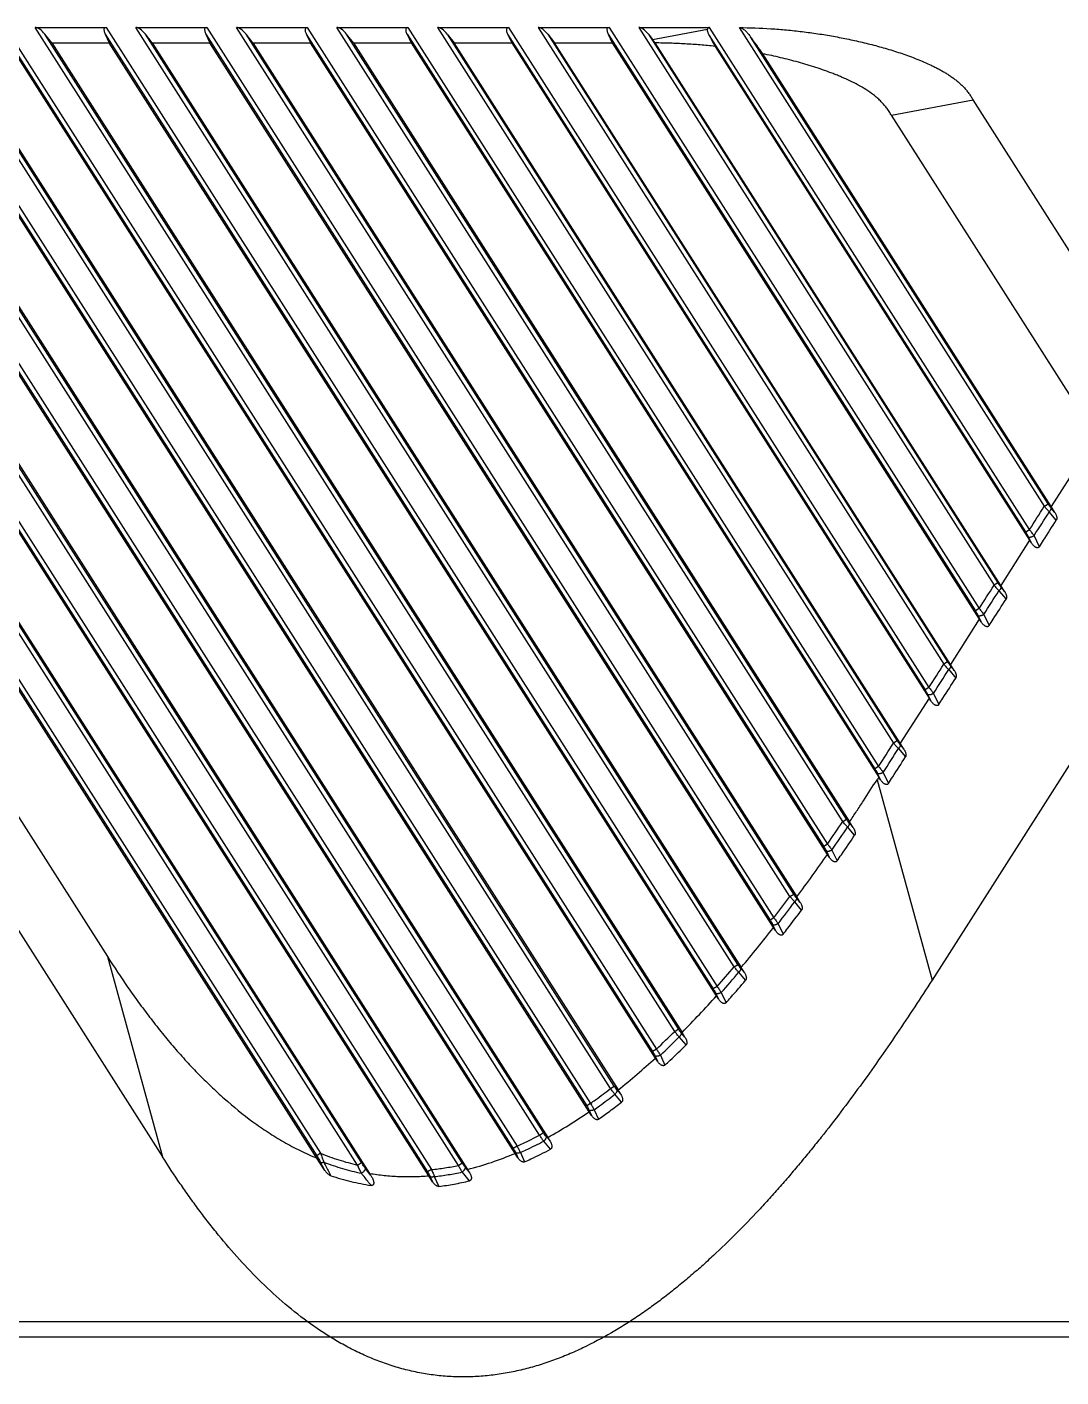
# Model space of a CAD drawing. Header units: millimetres. Extents: x 1409 to 26878, y 589 to 5187.
# Drawn here: x 14962.4 to 15029.5, y 2342.5 to 2430 of the extents above; entities that cross this region are included whole.
import ezdxf

# ---------------------------------------------------------------- set-up
doc = ezdxf.new("R2010")
doc.units = ezdxf.units.MM
doc.layers.add('02___PRT_ALL_AXES', color=7, linetype='Continuous')

# ---------------------------------------------------------------- blocks, each defined once
blk = doc.blocks.new('dfx')
at = {"color": 114, "linetype": 'Continuous', "lineweight": -3, "true_color": 0x139b48}
blk.add_line((13147.482, 8283.727), (13701.482, 8283.727), dxfattribs=at)
at = {"layer": '02___PRT_ALL_AXES', "color": 114, "linetype": 'Continuous', "lineweight": -3, "true_color": 0x139b48}
blk.add_line((13151.451, 8282.727), (13697.512, 8282.727), dxfattribs=at)
blk = doc.blocks.new('*U69')
blk.add_blockref('dfx', (-13416.982, -8530.477))
blk = doc.blocks.new('*U70')
at = {"color": 0, "linetype": 'ByBlock', "lineweight": -2, "transparency": 16777216}
blk.add_blockref('*U69', (0, 0), dxfattribs=at)
blk = doc.blocks.new('1111')
at = {"color": 7, "linetype": 'Continuous'}
for p, q in [((16052.599, 7010.968), (16165.476, 6833.786)), ((16049.789, 7007.993), (16169.045, 6820.799)), ((16132.781, 6894.034), (16179.287, 6821.033)), ((16181.694, 6820.274), (16134.703, 6894.034)), ((16139.302, 6894.034), (16186.48, 6819.978)), ((16188.229, 6820.251), (16141.225, 6894.034)), ((16145.823, 6894.034), (16192.03, 6821.503)), ((16193.498, 6822.217), (16147.746, 6894.034)), ((16152.344, 6894.034), (16196.792, 6824.264)), ((16198.095, 6825.238), (16154.267, 6894.034)), ((16158.866, 6894.034), (16201.067, 6827.79)), ((16202.258, 6828.939), (16160.788, 6894.034)), ((16160.788, 6894.034), (16165.387, 6894.034)), ((16165.387, 6894.034), (16205.002, 6831.851)), ((16206.11, 6833.129), (16167.31, 6894.034)), ((16167.31, 6894.034), (16171.908, 6894.034)), ((16171.908, 6894.034), (16208.681, 6836.311)), ((16209.726, 6837.69), (16173.831, 6894.034)), ((16173.831, 6894.034), (16178.43, 6894.034)), ((16178.43, 6894.034), (16212.16, 6841.087)), ((16213.153, 6842.546), (16180.352, 6894.034)), ((16180.352, 6894.034), (16184.957, 6894.034)), ((16184.957, 6894.034), (16215.481, 6846.12)), ((16186.88, 6894.034), (16216.442, 6847.63)), ((16186.88, 6894.034), (16191.478, 6894.034)), ((16191.478, 6894.034), (16218.742, 6851.238)), ((16193.401, 6894.034), (16219.703, 6852.748)), ((16193.401, 6894.034), (16198, 6894.034)), ((16198, 6894.034), (16222.003, 6856.356)), ((16199.922, 6894.034), (16222.963, 6857.867)), ((16199.922, 6894.034), (16204.521, 6894.034)), ((16225.263, 6861.474), (16204.521, 6894.034)), ((16226.224, 6862.985), (16206.448, 6894.026)), ((16132.72, 6893.589), (16179.043, 6820.877)), ((16181.938, 6820.429), (16135.33, 6893.589)), ((16139.242, 6893.589), (16186.236, 6819.822)), ((16188.474, 6820.407), (16141.851, 6893.589)), ((16145.763, 6893.589), (16191.786, 6821.347)), ((16193.742, 6822.373), (16148.373, 6893.589)), ((16152.284, 6893.589), (16196.548, 6824.109)), ((16198.34, 6825.393), (16154.894, 6893.589)), ((16158.805, 6893.589), (16200.823, 6827.635)), ((16161.857, 6893.034), (16161.415, 6893.589)), ((16202.503, 6829.095), (16161.415, 6893.589)), ((16165.327, 6893.589), (16204.758, 6831.695)), ((16165.327, 6893.589), (16165.592, 6893.034)), ((16206.355, 6833.284), (16167.937, 6893.589)), ((16168.379, 6893.034), (16167.937, 6893.589)), ((16171.848, 6893.589), (16208.437, 6836.156)), ((16171.848, 6893.589), (16172.114, 6893.034)), ((16209.971, 6837.845), (16174.458, 6893.589)), ((16174.9, 6893.034), (16174.458, 6893.589)), ((16178.369, 6893.589), (16178.635, 6893.034)), ((16178.369, 6893.589), (16211.916, 6840.931)), ((16181.421, 6893.034), (16180.979, 6893.589)), ((16213.398, 6842.702), (16180.979, 6893.589)), ((16184.897, 6893.589), (16185.162, 6893.034)), ((16184.897, 6893.589), (16215.237, 6845.964)), ((16187.507, 6893.589), (16187.949, 6893.034)), ((16187.507, 6893.589), (16216.686, 6847.786)), ((16191.418, 6893.589), (16218.498, 6851.082)), ((16191.418, 6893.589), (16191.684, 6893.034)), ((16194.028, 6893.589), (16194.47, 6893.034)), ((16194.028, 6893.589), (16219.947, 6852.904)), ((16197.939, 6893.589), (16221.758, 6856.201)), ((16197.939, 6893.589), (16198.205, 6893.034)), ((16200.549, 6893.589), (16223.208, 6858.022)), ((16200.549, 6893.589), (16200.82, 6893.248)), ((16200.82, 6893.248), (16204.385, 6893.922)), ((16225.019, 6861.319), (16204.47, 6893.575)), ((16226.468, 6863.14), (16207.176, 6893.424)), ((16179.055, 6820.719), (16132.986, 6893.034)), ((16135.772, 6893.034), (16182.471, 6819.731)), ((16186.304, 6819.577), (16139.507, 6893.034)), ((16142.293, 6893.034), (16188.825, 6819.994)), ((16191.901, 6821.028), (16146.028, 6893.034)), ((16148.815, 6893.034), (16194.026, 6822.066)), ((16196.7, 6823.732), (16152.55, 6893.034)), ((16155.336, 6893.034), (16198.589, 6825.14)), ((16201.004, 6827.212), (16159.071, 6893.034)), ((16161.857, 6893.034), (16202.731, 6828.874)), ((16161.857, 6893.034), (16165.592, 6893.034)), ((16204.962, 6831.236), (16165.592, 6893.034)), ((16168.379, 6893.034), (16206.57, 6833.085)), ((16168.379, 6893.034), (16172.114, 6893.034)), ((16208.661, 6835.666), (16172.114, 6893.034)), ((16174.9, 6893.034), (16210.176, 6837.661)), ((16174.9, 6893.034), (16178.635, 6893.034)), ((16212.155, 6840.417), (16178.635, 6893.034)), ((16181.421, 6893.034), (16213.596, 6842.529)), ((16181.421, 6893.034), (16185.162, 6893.034)), ((16185.162, 6893.034), (16215.488, 6845.432)), ((16216.881, 6847.619), (16187.949, 6893.034)), ((16187.949, 6893.034), (16191.684, 6893.034)), ((16191.684, 6893.034), (16218.748, 6850.551)), ((16220.141, 6852.737), (16194.47, 6893.034)), ((16194.47, 6893.034), (16198.205, 6893.034)), ((16198.205, 6893.034), (16222.009, 6855.669)), ((16223.402, 6857.856), (16200.995, 6893.028)), ((16204.872, 6892.804), (16225.27, 6860.787)), ((16226.663, 6862.974), (16207.964, 6892.325)), ((16216.316, 6888.335), (16221.607, 6889.335)), ((16232.532, 6872.187), (16221.607, 6889.335)), ((16229.568, 6867.534), (16216.316, 6888.335)), ((16229.568, 6867.534), (16226.663, 6862.974)), ((16240.118, 6865.506), (16218.945, 6832.27)), ((16226.224, 6862.985), (16226.468, 6863.14)), ((16227.001, 6862.087), (16226.544, 6862.631)), ((16226.905, 6862.583), (16226.663, 6862.974)), ((16226.905, 6862.583), (16226.672, 6862.86)), ((16225.27, 6860.787), (16223.402, 6857.856)), ((16225.019, 6861.319), (16225.263, 6861.474)), ((16225.384, 6860.612), (16225.197, 6861.001)), ((16225.384, 6860.612), (16225.27, 6860.787)), ((16225.902, 6860.366), (16225.557, 6861.082)), ((16223.208, 6858.022), (16222.963, 6857.867)), ((16223.283, 6857.513), (16223.741, 6856.969)), ((16223.645, 6857.465), (16223.402, 6857.856)), ((16223.411, 6857.742), (16223.645, 6857.465)), ((16222.003, 6856.356), (16221.758, 6856.201)), ((16222.009, 6855.669), (16220.141, 6852.737)), ((16221.936, 6855.883), (16222.123, 6855.494)), ((16222.123, 6855.494), (16222.009, 6855.669)), ((16222.296, 6855.964), (16222.641, 6855.247)), ((16219.947, 6852.904), (16219.703, 6852.748)), ((16220.022, 6852.395), (16220.48, 6851.851)), ((16220.384, 6852.346), (16220.141, 6852.737)), ((16220.15, 6852.624), (16220.384, 6852.346)), ((16218.742, 6851.238), (16218.498, 6851.082)), ((16218.748, 6850.551), (16216.881, 6847.619)), ((16218.675, 6850.764), (16218.863, 6850.376)), ((16218.863, 6850.376), (16218.748, 6850.551)), ((16219.036, 6850.846), (16219.381, 6850.129)), ((16216.686, 6847.786), (16216.442, 6847.63)), ((16217.123, 6847.228), (16216.881, 6847.619)), ((16216.762, 6847.277), (16217.219, 6846.732)), ((16216.89, 6847.506), (16217.123, 6847.228)), ((16215.481, 6846.12), (16215.237, 6845.964)), ((16215.488, 6845.432), (16215.376, 6845.258)), ((16215.376, 6845.258), (16218.945, 6832.27)), ((16215.415, 6845.646), (16215.602, 6845.258)), ((16215.602, 6845.258), (16215.488, 6845.432)), ((16215.775, 6845.727), (16216.12, 6845.011)), ((16213.153, 6842.546), (16213.398, 6842.702)), ((16213.832, 6842.15), (16213.596, 6842.529)), ((16213.832, 6842.15), (16213.599, 6842.425)), ((16213.923, 6841.654), (16213.47, 6842.192)), ((16212.16, 6841.087), (16211.916, 6840.931)), ((16212.091, 6840.618), (16212.272, 6840.238)), ((16212.449, 6840.695), (16212.784, 6839.992)), ((16212.272, 6840.238), (16212.155, 6840.417)), ((16209.726, 6837.69), (16209.971, 6837.845)), ((16210.484, 6836.805), (16210.036, 6837.333)), ((16210.4, 6837.301), (16210.17, 6837.572)), ((16210.4, 6837.301), (16210.176, 6837.661)), ((16208.681, 6836.311), (16208.437, 6836.156)), ((16208.608, 6835.848), (16208.782, 6835.481)), ((16208.782, 6835.481), (16208.661, 6835.666)), ((16208.962, 6835.919), (16209.285, 6835.235)), ((16165.476, 6833.786), (16169.045, 6820.799)), ((16206.11, 6833.129), (16206.355, 6833.284)), ((16206.856, 6832.25), (16206.413, 6832.769)), ((16206.779, 6832.748), (16206.552, 6833.015)), ((16206.779, 6832.748), (16206.57, 6833.085)), ((16205.002, 6831.851), (16204.758, 6831.695)), ((16204.924, 6831.394), (16205.09, 6831.04)), ((16205.09, 6831.04), (16204.962, 6831.236)), ((16205.272, 6831.457), (16205.582, 6830.794)), ((16202.258, 6828.939), (16202.503, 6829.095)), ((16202.989, 6828.063), (16202.551, 6828.575)), ((16202.923, 6828.566), (16202.697, 6828.829)), ((16202.923, 6828.566), (16202.731, 6828.874)), ((16201.067, 6827.79), (16200.823, 6827.635)), ((16200.985, 6827.34), (16201.141, 6827.001)), ((16201.141, 6827.001), (16201.004, 6827.212)), ((16201.325, 6827.394), (16201.62, 6826.752)), ((16198.095, 6825.238), (16198.34, 6825.393)), ((16198.812, 6824.355), (16198.375, 6824.863)), ((16198.76, 6824.866), (16198.533, 6825.13)), ((16198.76, 6824.866), (16198.589, 6825.14)), ((16196.792, 6824.264), (16196.548, 6824.109)), ((16196.854, 6823.495), (16196.7, 6823.732)), ((16196.706, 6823.819), (16196.854, 6823.495)), ((16197.032, 6823.861), (16197.314, 6823.241)), ((16193.498, 6822.217), (16193.742, 6822.373)), ((16192.03, 6821.503), (16191.786, 6821.347)), ((16194.205, 6821.306), (16193.761, 6821.825)), ((16194.171, 6821.833), (16193.939, 6822.105)), ((16194.171, 6821.833), (16194.026, 6822.066)), ((16179.287, 6821.033), (16179.043, 6820.877)), ((16179.527, 6819.99), (16179.055, 6820.719)), ((16192.086, 6820.744), (16191.901, 6821.028)), ((16191.944, 6821.058), (16192.086, 6820.744)), ((16192.246, 6821.085), (16192.52, 6820.477)), ((16181.694, 6820.274), (16181.938, 6820.429)), ((16182.553, 6819.601), (16182.471, 6819.731)), ((16186.48, 6819.978), (16186.236, 6819.822)), ((16188.229, 6820.251), (16188.474, 6820.407)), ((16188.952, 6819.25), (16188.471, 6819.823)), ((16188.939, 6819.811), (16188.685, 6820.116)), ((16188.939, 6819.811), (16188.825, 6819.994)), ((16186.558, 6819.186), (16186.304, 6819.577)), ((16186.409, 6819.51), (16186.558, 6819.186)), ((16186.669, 6819.526), (16186.964, 6818.888))]:
    blk.add_line(p, q, dxfattribs=at)
for centre, radius, start, end in [((16025.696, 6989.465), 237.083, 327.32623, 327.7588), ((16021.95, 6991.853), 241.986, 327.2885, 327.72338), ((16022.408, 6984.365), 237.116, 327.32625, 327.75876), ((16018.661, 6986.753), 242.019, 327.28853, 327.72334), ((16019.149, 6979.245), 237.115, 327.32626, 327.75877), ((16015.4, 6981.635), 242.019, 327.28853, 327.72335), ((16015.902, 6974.118), 237.098, 327.32624, 327.75878), ((16012.16, 6976.504), 241.995, 327.28851, 327.72336), ((16103.573, 6916.061), 131.956, 325.37696, 326.14339), ((16104.108, 6915.655), 131.745, 325.32075, 326.10886), ((16127.998, 6898.553), 101.902, 322.3522, 323.32463), ((16128.28, 6898.302), 101.987, 322.28868, 323.2867), ((16148.271, 6882.175), 75.835, 318.42443, 319.7027), ((16148.539, 6881.91), 75.923, 318.35293, 319.66539), ((16164.128, 6867.27), 54.066, 313.09642, 314.85005), ((16164.29, 6867.074), 54.278, 313.02457, 314.82209), ((16023.056, 6740.425), 175.539, 26.95295, 27.11373)]:
    blk.add_arc(centre, radius, start, end, dxfattribs=at)
for centre, start_param, end_param in [((16161.171, 6893.434), -1.619821, -0.310824), ((16165.769, 6893.434), -0.310824, 0.998173), ((16167.692, 6893.434), -1.619821, -0.310824), ((16172.291, 6893.434), -0.310824, 0.998173), ((16174.213, 6893.434), -1.619821, -0.310824), ((16178.812, 6893.434), -0.310824, 0.998173), ((16180.735, 6893.434), -1.619821, -0.310824), ((16185.339, 6893.434), -0.310824, 0.998173), ((16187.262, 6893.434), -1.619821, -0.310824), ((16191.86, 6893.434), -0.310824, 0.998173), ((16193.783, 6893.434), -1.619821, -0.310824), ((16198.382, 6893.434), -0.310824, 0.998173), ((16200.305, 6893.434), -1.619821, -0.310824), ((16204.903, 6893.434), -0.310824, 0.308625)]:
    blk.add_ellipse(centre, major_axis=(-0.473, 0.571), ratio=0.388195, start_param=start_param, end_param=end_param, dxfattribs=at)
for points, knots in [([(16206.448, 6894.026), (16206.459, 6894.026), (16206.479, 6894.024), (16206.52, 6894.016), (16206.568, 6893.998), (16206.623, 6893.971), (16206.692, 6893.93), (16206.773, 6893.869), (16206.863, 6893.789), (16206.947, 6893.703), (16207.054, 6893.583), (16207.128, 6893.489), (16207.176, 6893.424)], [0, 0, 0, 0, 0.032107, 0.064127, 0.1277, 0.190816, 0.25358, 0.37839, 0.502755, 0.626972, 0.751209, 1, 1, 1, 1]), ([(16206.448, 6894.026), (16207.129, 6894.016), (16208.151, 6893.981), (16209.509, 6893.875), (16210.525, 6893.767), (16211.538, 6893.63), (16212.546, 6893.464), (16213.549, 6893.27), (16214.546, 6893.045), (16215.535, 6892.79), (16216.515, 6892.5), (16217.322, 6892.227), (16217.958, 6891.984), (16218.431, 6891.789), (16218.818, 6891.614), (16219.125, 6891.465), (16219.352, 6891.348), (16219.576, 6891.225), (16219.797, 6891.097), (16220.013, 6890.961), (16220.225, 6890.819), (16220.431, 6890.668), (16220.63, 6890.507), (16220.821, 6890.337), (16220.971, 6890.186), (16221.085, 6890.059), (16221.168, 6889.962), (16221.248, 6889.862), (16221.324, 6889.76), (16221.398, 6889.655), (16221.493, 6889.514), (16221.562, 6889.406), (16221.607, 6889.335)], [0, 0, 0, 0, 0.124992, 0.187493, 0.249993, 0.312492, 0.37499, 0.437488, 0.499985, 0.562481, 0.624977, 0.687472, 0.718722, 0.749971, 0.781221, 0.796847, 0.812472, 0.828098, 0.843725, 0.859351, 0.874979, 0.890605, 0.906233, 0.92186, 0.937488, 0.945303, 0.953118, 0.960933, 0.968748, 0.976561, 0.984374, 1, 1, 1, 1]), ([(16200.995, 6893.028), (16200.98, 6893.047), (16200.922, 6893.12), (16200.864, 6893.194), (16200.82, 6893.248)], [0, 0, 0, 0, 0.250895, 1, 1, 1, 1]), ([(16204.47, 6893.575), (16204.456, 6893.602), (16204.43, 6893.658), (16204.405, 6893.73), (16204.39, 6893.788), (16204.383, 6893.833), (16204.38, 6893.878), (16204.382, 6893.908), (16204.385, 6893.922)], [0, 0, 0, 0, 0.254303, 0.505446, 0.629879, 0.75361, 0.876827, 1, 1, 1, 1]), ([(16204.47, 6893.575), (16204.533, 6893.446), (16204.666, 6893.188), (16204.802, 6892.933), (16204.872, 6892.804)], [0, 0, 0, 0, 0.495062, 1, 1, 1, 1]), ([(16207.964, 6892.325), (16207.834, 6892.51), (16207.573, 6892.878), (16207.309, 6893.243), (16207.176, 6893.424)], [0, 0, 0, 0, 0.501959, 1, 1, 1, 1]), ([(16204.872, 6892.804), (16204.55, 6892.84), (16203.906, 6892.902), (16202.937, 6892.969), (16201.966, 6893.011), (16201.318, 6893.024), (16200.995, 6893.028)], [0, 0, 0, 0, 0.25, 0.5, 0.75, 1, 1, 1, 1]), ([(16216.316, 6888.335), (16216.289, 6888.376), (16216.236, 6888.46), (16216.155, 6888.584), (16216.071, 6888.706), (16215.984, 6888.826), (16215.892, 6888.943), (16215.797, 6889.057), (16215.697, 6889.166), (16215.593, 6889.273), (16215.486, 6889.375), (16215.339, 6889.507), (16215.07, 6889.726), (16214.662, 6890.007), (16214.149, 6890.305), (16213.619, 6890.573), (16213.168, 6890.776), (16212.803, 6890.928), (16212.435, 6891.074), (16211.972, 6891.245), (16211.41, 6891.436), (16210.843, 6891.613), (16210.083, 6891.832), (16209.125, 6892.078), (16208.352, 6892.247), (16207.964, 6892.325)], [0, 0, 0, 0, 0.015625, 0.03125, 0.046875, 0.062505, 0.078135, 0.093764, 0.109394, 0.125026, 0.140657, 0.156286, 0.187543, 0.250035, 0.312532, 0.375029, 0.437527, 0.468778, 0.500028, 0.562527, 0.625024, 0.687523, 0.75002, 0.87501, 1, 1, 1, 1]), ([(16226.544, 6862.631), (16226.517, 6862.658), (16226.463, 6862.713), (16226.355, 6862.83), (16226.276, 6862.922), (16226.224, 6862.985)], [0, 0, 0, 0, 0.23784, 0.486198, 1, 1, 1, 1]), ([(16226.672, 6862.86), (16226.654, 6862.881), (16226.619, 6862.925), (16226.549, 6863.018), (16226.5, 6863.091), (16226.468, 6863.14)], [0, 0, 0, 0, 0.238376, 0.486947, 1, 1, 1, 1]), ([(16226.544, 6862.631), (16226.564, 6862.65), (16226.591, 6862.68), (16226.622, 6862.722), (16226.641, 6862.752), (16226.656, 6862.782), (16226.666, 6862.81), (16226.672, 6862.836), (16226.672, 6862.853), (16226.672, 6862.86)], [0, 0, 0, 0, 0.305599, 0.448662, 0.582382, 0.705112, 0.815693, 0.913805, 1, 1, 1, 1]), ([(16226.905, 6862.583), (16226.917, 6862.564), (16226.939, 6862.526), (16226.969, 6862.467), (16226.994, 6862.406), (16227.015, 6862.344), (16227.029, 6862.279), (16227.034, 6862.224), (16227.032, 6862.18), (16227.027, 6862.148), (16227.017, 6862.116), (16227.007, 6862.096), (16227.001, 6862.087)], [0, 0, 0, 0, 0.124949, 0.249909, 0.374871, 0.499841, 0.624814, 0.749772, 0.812318, 0.874865, 0.937441, 1, 1, 1, 1]), ([(16225.902, 6860.366), (16225.993, 6860.506), (16226.361, 6861.079), (16226.727, 6861.653), (16227.001, 6862.087)], [0, 0, 0, 0, 0.246028, 1, 1, 1, 1]), ([(16225.197, 6861.001), (16225.171, 6861.054), (16225.115, 6861.162), (16225.052, 6861.266), (16225.019, 6861.319)], [0, 0, 0, 0, 0.488886, 1, 1, 1, 1]), ([(16225.197, 6861.001), (16225.206, 6860.996), (16225.227, 6860.989), (16225.264, 6860.986), (16225.306, 6860.988), (16225.354, 6860.997), (16225.404, 6861.011), (16225.456, 6861.03), (16225.508, 6861.054), (16225.541, 6861.072), (16225.557, 6861.082)], [0, 0, 0, 0, 0.079295, 0.17529, 0.287969, 0.415407, 0.554449, 0.701161, 0.851217, 1, 1, 1, 1]), ([(16225.557, 6861.082), (16225.512, 6861.148), (16225.417, 6861.281), (16225.316, 6861.41), (16225.263, 6861.474)], [0, 0, 0, 0, 0.487344, 1, 1, 1, 1]), ([(16225.902, 6860.366), (16225.894, 6860.354), (16225.881, 6860.337), (16225.859, 6860.32), (16225.841, 6860.309), (16225.821, 6860.302), (16225.794, 6860.296), (16225.758, 6860.296), (16225.717, 6860.305), (16225.678, 6860.321), (16225.641, 6860.341), (16225.595, 6860.372), (16225.542, 6860.417), (16225.484, 6860.478), (16225.431, 6860.543), (16225.399, 6860.589), (16225.384, 6860.612)], [0, 0, 0, 0, 0.062519, 0.093848, 0.12516, 0.156489, 0.187798, 0.250285, 0.312783, 0.37528, 0.437769, 0.500253, 0.625159, 0.750091, 0.87504, 1, 1, 1, 1]), ([(16222.963, 6857.867), (16223.015, 6857.804), (16223.094, 6857.712), (16223.202, 6857.595), (16223.256, 6857.54), (16223.283, 6857.513)], [0, 0, 0, 0, 0.513738, 0.762126, 1, 1, 1, 1]), ([(16223.208, 6858.022), (16223.239, 6857.972), (16223.289, 6857.899), (16223.358, 6857.807), (16223.393, 6857.763), (16223.411, 6857.742)], [0, 0, 0, 0, 0.512989, 0.761589, 1, 1, 1, 1]), ([(16223.411, 6857.742), (16223.412, 6857.734), (16223.411, 6857.718), (16223.406, 6857.692), (16223.396, 6857.664), (16223.381, 6857.634), (16223.362, 6857.604), (16223.33, 6857.562), (16223.303, 6857.532), (16223.283, 6857.513)], [0, 0, 0, 0, 0.086194, 0.184306, 0.294888, 0.417617, 0.551337, 0.694401, 1, 1, 1, 1]), ([(16223.645, 6857.465), (16223.656, 6857.446), (16223.678, 6857.408), (16223.708, 6857.349), (16223.733, 6857.288), (16223.754, 6857.226), (16223.768, 6857.161), (16223.773, 6857.106), (16223.771, 6857.062), (16223.766, 6857.03), (16223.757, 6856.998), (16223.747, 6856.978), (16223.741, 6856.969)], [0, 0, 0, 0, 0.124949, 0.249909, 0.374871, 0.499841, 0.624814, 0.749772, 0.812317, 0.874866, 0.937442, 1, 1, 1, 1]), ([(16222.003, 6856.356), (16222.056, 6856.292), (16222.157, 6856.163), (16222.252, 6856.03), (16222.296, 6855.964)], [0, 0, 0, 0, 0.512587, 1, 1, 1, 1]), ([(16222.641, 6855.247), (16222.732, 6855.388), (16223.1, 6855.961), (16223.466, 6856.535), (16223.741, 6856.969)], [0, 0, 0, 0, 0.246028, 1, 1, 1, 1]), ([(16221.758, 6856.201), (16221.792, 6856.148), (16221.854, 6856.044), (16221.91, 6855.936), (16221.936, 6855.883)], [0, 0, 0, 0, 0.511051, 1, 1, 1, 1]), ([(16222.296, 6855.964), (16222.28, 6855.954), (16222.247, 6855.935), (16222.196, 6855.912), (16222.144, 6855.893), (16222.093, 6855.879), (16222.046, 6855.87), (16222.003, 6855.867), (16221.966, 6855.871), (16221.945, 6855.878), (16221.936, 6855.883)], [0, 0, 0, 0, 0.148783, 0.298839, 0.445551, 0.584593, 0.712031, 0.82471, 0.920705, 1, 1, 1, 1]), ([(16222.641, 6855.247), (16222.634, 6855.236), (16222.62, 6855.219), (16222.598, 6855.201), (16222.58, 6855.191), (16222.56, 6855.183), (16222.533, 6855.177), (16222.498, 6855.178), (16222.457, 6855.187), (16222.418, 6855.202), (16222.381, 6855.222), (16222.334, 6855.254), (16222.281, 6855.299), (16222.223, 6855.36), (16222.171, 6855.425), (16222.138, 6855.471), (16222.123, 6855.494)], [0, 0, 0, 0, 0.06252, 0.093846, 0.125157, 0.156474, 0.187777, 0.250244, 0.312733, 0.375225, 0.437715, 0.500204, 0.625117, 0.750063, 0.875025, 1, 1, 1, 1]), ([(16219.947, 6852.904), (16219.979, 6852.854), (16220.028, 6852.781), (16220.097, 6852.689), (16220.133, 6852.645), (16220.15, 6852.624)], [0, 0, 0, 0, 0.512989, 0.761589, 1, 1, 1, 1]), ([(16219.703, 6852.748), (16219.755, 6852.685), (16219.834, 6852.593), (16219.942, 6852.477), (16219.996, 6852.421), (16220.022, 6852.395)], [0, 0, 0, 0, 0.513738, 0.762126, 1, 1, 1, 1]), ([(16220.15, 6852.624), (16220.151, 6852.616), (16220.151, 6852.6), (16220.145, 6852.574), (16220.135, 6852.545), (16220.12, 6852.516), (16220.101, 6852.485), (16220.07, 6852.443), (16220.042, 6852.414), (16220.022, 6852.395)], [0, 0, 0, 0, 0.086194, 0.184306, 0.294888, 0.417617, 0.551337, 0.694401, 1, 1, 1, 1]), ([(16220.384, 6852.346), (16220.396, 6852.328), (16220.418, 6852.29), (16220.447, 6852.231), (16220.473, 6852.17), (16220.493, 6852.107), (16220.508, 6852.043), (16220.513, 6851.988), (16220.511, 6851.944), (16220.505, 6851.911), (16220.496, 6851.88), (16220.486, 6851.86), (16220.48, 6851.851)], [0, 0, 0, 0, 0.124949, 0.249909, 0.374871, 0.499841, 0.624814, 0.749772, 0.812317, 0.874866, 0.937442, 1, 1, 1, 1]), ([(16218.742, 6851.238), (16218.795, 6851.173), (16218.896, 6851.045), (16218.991, 6850.912), (16219.036, 6850.846)], [0, 0, 0, 0, 0.512587, 1, 1, 1, 1]), ([(16219.381, 6850.129), (16219.471, 6850.27), (16219.84, 6850.843), (16220.206, 6851.417), (16220.48, 6851.851)], [0, 0, 0, 0, 0.246028, 1, 1, 1, 1]), ([(16218.498, 6851.082), (16218.531, 6851.03), (16218.593, 6850.926), (16218.65, 6850.818), (16218.675, 6850.764)], [0, 0, 0, 0, 0.511051, 1, 1, 1, 1]), ([(16219.036, 6850.846), (16219.02, 6850.836), (16218.986, 6850.817), (16218.935, 6850.794), (16218.883, 6850.774), (16218.832, 6850.76), (16218.785, 6850.752), (16218.742, 6850.749), (16218.706, 6850.753), (16218.684, 6850.76), (16218.675, 6850.764)], [0, 0, 0, 0, 0.148783, 0.298839, 0.445551, 0.584593, 0.712031, 0.82471, 0.920705, 1, 1, 1, 1]), ([(16219.381, 6850.129), (16219.373, 6850.117), (16219.36, 6850.101), (16219.338, 6850.083), (16219.32, 6850.073), (16219.3, 6850.065), (16219.272, 6850.059), (16219.237, 6850.059), (16219.196, 6850.069), (16219.157, 6850.084), (16219.12, 6850.104), (16219.074, 6850.136), (16219.02, 6850.181), (16218.963, 6850.241), (16218.91, 6850.307), (16218.878, 6850.353), (16218.863, 6850.376)], [0, 0, 0, 0, 0.06252, 0.093846, 0.125157, 0.156474, 0.187777, 0.250243, 0.312732, 0.375225, 0.437715, 0.500204, 0.625117, 0.750063, 0.875025, 1, 1, 1, 1]), ([(16216.442, 6847.63), (16216.494, 6847.567), (16216.573, 6847.475), (16216.681, 6847.359), (16216.735, 6847.303), (16216.762, 6847.277)], [0, 0, 0, 0, 0.513738, 0.762126, 1, 1, 1, 1]), ([(16216.686, 6847.786), (16216.718, 6847.736), (16216.767, 6847.663), (16216.837, 6847.571), (16216.872, 6847.527), (16216.89, 6847.506)], [0, 0, 0, 0, 0.512989, 0.761589, 1, 1, 1, 1]), ([(16216.12, 6845.011), (16216.211, 6845.152), (16216.579, 6845.724), (16216.945, 6846.299), (16217.219, 6846.732)], [0, 0, 0, 0, 0.246028, 1, 1, 1, 1]), ([(16216.89, 6847.506), (16216.89, 6847.498), (16216.89, 6847.481), (16216.885, 6847.455), (16216.874, 6847.427), (16216.859, 6847.398), (16216.84, 6847.367), (16216.809, 6847.325), (16216.782, 6847.296), (16216.762, 6847.277)], [0, 0, 0, 0, 0.086194, 0.184306, 0.294888, 0.417617, 0.551337, 0.694401, 1, 1, 1, 1]), ([(16217.123, 6847.228), (16217.135, 6847.21), (16217.157, 6847.172), (16217.187, 6847.113), (16217.212, 6847.052), (16217.233, 6846.989), (16217.247, 6846.925), (16217.252, 6846.87), (16217.25, 6846.826), (16217.245, 6846.793), (16217.235, 6846.762), (16217.225, 6846.742), (16217.219, 6846.732)], [0, 0, 0, 0, 0.124949, 0.249909, 0.374871, 0.499841, 0.624814, 0.749772, 0.812317, 0.874866, 0.937442, 1, 1, 1, 1]), ([(16215.237, 6845.964), (16215.27, 6845.912), (16215.333, 6845.807), (16215.389, 6845.7), (16215.415, 6845.646)], [0, 0, 0, 0, 0.511051, 1, 1, 1, 1]), ([(16215.481, 6846.12), (16215.535, 6846.055), (16215.635, 6845.926), (16215.73, 6845.793), (16215.775, 6845.727)], [0, 0, 0, 0, 0.512587, 1, 1, 1, 1]), ([(16213.596, 6842.529), (16213.747, 6842.755), (16214.048, 6843.207), (16214.643, 6844.115), (16215.085, 6844.8), (16215.376, 6845.258)], [0, 0, 0, 0, 0.25, 0.500001, 1, 1, 1, 1]), ([(16215.775, 6845.727), (16215.759, 6845.718), (16215.726, 6845.699), (16215.674, 6845.675), (16215.622, 6845.656), (16215.572, 6845.642), (16215.524, 6845.634), (16215.482, 6845.631), (16215.445, 6845.635), (16215.424, 6845.641), (16215.415, 6845.646)], [0, 0, 0, 0, 0.148783, 0.298839, 0.445551, 0.584593, 0.712031, 0.82471, 0.920705, 1, 1, 1, 1]), ([(16216.12, 6845.011), (16216.112, 6844.999), (16216.099, 6844.983), (16216.077, 6844.965), (16216.059, 6844.955), (16216.039, 6844.947), (16216.012, 6844.941), (16215.976, 6844.941), (16215.935, 6844.95), (16215.896, 6844.966), (16215.86, 6844.986), (16215.813, 6845.017), (16215.76, 6845.063), (16215.702, 6845.123), (16215.649, 6845.189), (16215.617, 6845.234), (16215.602, 6845.258)], [0, 0, 0, 0, 0.062521, 0.093846, 0.125157, 0.156473, 0.187776, 0.250242, 0.312731, 0.375223, 0.437713, 0.500202, 0.625116, 0.750062, 0.875025, 1, 1, 1, 1]), ([(16213.47, 6842.192), (16213.443, 6842.219), (16213.39, 6842.274), (16213.283, 6842.391), (16213.205, 6842.483), (16213.153, 6842.546)], [0, 0, 0, 0, 0.237689, 0.486009, 1, 1, 1, 1]), ([(16213.599, 6842.425), (16213.564, 6842.467), (16213.494, 6842.558), (16213.429, 6842.652), (16213.398, 6842.702)], [0, 0, 0, 0, 0.486605, 1, 1, 1, 1]), ([(16213.47, 6842.192), (16213.49, 6842.211), (16213.518, 6842.241), (16213.55, 6842.284), (16213.569, 6842.315), (16213.584, 6842.345), (16213.594, 6842.373), (16213.6, 6842.4), (16213.6, 6842.417), (16213.599, 6842.425)], [0, 0, 0, 0, 0.305018, 0.44803, 0.581801, 0.704645, 0.81537, 0.91364, 1, 1, 1, 1]), ([(16212.784, 6839.992), (16212.878, 6840.126), (16213.261, 6840.678), (16213.639, 6841.233), (16213.923, 6841.654)], [0, 0, 0, 0, 0.243571, 1, 1, 1, 1]), ([(16213.832, 6842.15), (16213.843, 6842.131), (16213.865, 6842.093), (16213.895, 6842.034), (16213.92, 6841.973), (16213.94, 6841.91), (16213.954, 6841.846), (16213.959, 6841.791), (16213.956, 6841.747), (16213.95, 6841.714), (16213.94, 6841.683), (16213.93, 6841.663), (16213.923, 6841.654)], [0, 0, 0, 0, 0.124949, 0.24991, 0.374872, 0.499843, 0.624814, 0.749769, 0.812316, 0.874864, 0.937441, 1, 1, 1, 1]), ([(16211.916, 6840.931), (16211.949, 6840.88), (16212.01, 6840.777), (16212.066, 6840.67), (16212.091, 6840.618)], [0, 0, 0, 0, 0.51151, 1, 1, 1, 1]), ([(16212.449, 6840.695), (16212.433, 6840.685), (16212.4, 6840.667), (16212.349, 6840.644), (16212.297, 6840.625), (16212.247, 6840.612), (16212.2, 6840.604), (16212.157, 6840.602), (16212.121, 6840.606), (16212.1, 6840.613), (16212.091, 6840.618)], [0, 0, 0, 0, 0.148879, 0.29876, 0.445145, 0.583837, 0.711028, 0.823686, 0.919992, 1, 1, 1, 1]), ([(16212.16, 6841.087), (16212.213, 6841.022), (16212.312, 6840.894), (16212.405, 6840.761), (16212.449, 6840.695)], [0, 0, 0, 0, 0.512909, 1, 1, 1, 1]), ([(16210.176, 6837.661), (16210.513, 6838.115), (16211.179, 6839.029), (16211.832, 6839.953), (16212.155, 6840.417)], [0, 0, 0, 0, 0.5, 1, 1, 1, 1]), ([(16212.784, 6839.992), (16212.777, 6839.981), (16212.758, 6839.96), (16212.723, 6839.937), (16212.683, 6839.926), (16212.641, 6839.927), (16212.601, 6839.936), (16212.562, 6839.952), (16212.526, 6839.972), (16212.48, 6840.002), (16212.428, 6840.047), (16212.371, 6840.106), (16212.319, 6840.17), (16212.287, 6840.215), (16212.272, 6840.238)], [0, 0, 0, 0, 0.062542, 0.125044, 0.187558, 0.250092, 0.312615, 0.37513, 0.437646, 0.500152, 0.625087, 0.750044, 0.875019, 1, 1, 1, 1]), ([(16210.036, 6837.333), (16210.01, 6837.36), (16209.958, 6837.416), (16209.853, 6837.534), (16209.777, 6837.626), (16209.726, 6837.69)], [0, 0, 0, 0, 0.237439, 0.485697, 1, 1, 1, 1]), ([(16210.17, 6837.572), (16210.134, 6837.614), (16210.065, 6837.703), (16210.002, 6837.796), (16209.971, 6837.845)], [0, 0, 0, 0, 0.486116, 1, 1, 1, 1]), ([(16210.036, 6837.333), (16210.057, 6837.353), (16210.086, 6837.383), (16210.119, 6837.427), (16210.139, 6837.459), (16210.154, 6837.49), (16210.165, 6837.519), (16210.17, 6837.546), (16210.171, 6837.564), (16210.17, 6837.572)], [0, 0, 0, 0, 0.304051, 0.446995, 0.580868, 0.703912, 0.814879, 0.913396, 1, 1, 1, 1]), ([(16210.4, 6837.301), (16210.411, 6837.282), (16210.433, 6837.244), (16210.463, 6837.185), (16210.488, 6837.124), (16210.508, 6837.061), (16210.521, 6836.996), (16210.524, 6836.941), (16210.521, 6836.897), (16210.514, 6836.864), (16210.502, 6836.833), (16210.491, 6836.814), (16210.484, 6836.805)], [0, 0, 0, 0, 0.124952, 0.249915, 0.374878, 0.499848, 0.624817, 0.749764, 0.812313, 0.874863, 0.93744, 1, 1, 1, 1]), ([(16208.681, 6836.311), (16208.733, 6836.246), (16208.829, 6836.118), (16208.92, 6835.985), (16208.962, 6835.919)], [0, 0, 0, 0, 0.513356, 1, 1, 1, 1]), ([(16209.285, 6835.235), (16209.383, 6835.361), (16209.787, 6835.881), (16210.185, 6836.406), (16210.484, 6836.805)], [0, 0, 0, 0, 0.242447, 1, 1, 1, 1]), ([(16206.57, 6833.085), (16206.927, 6833.508), (16207.632, 6834.362), (16208.32, 6835.23), (16208.661, 6835.666)], [0, 0, 0, 0, 0.499999, 1, 1, 1, 1]), ([(16208.437, 6836.156), (16208.469, 6836.105), (16208.529, 6836.004), (16208.583, 6835.9), (16208.608, 6835.848)], [0, 0, 0, 0, 0.512174, 1, 1, 1, 1]), ([(16208.962, 6835.919), (16208.946, 6835.909), (16208.913, 6835.892), (16208.863, 6835.87), (16208.812, 6835.852), (16208.762, 6835.839), (16208.716, 6835.832), (16208.674, 6835.831), (16208.638, 6835.835), (16208.617, 6835.843), (16208.608, 6835.848)], [0, 0, 0, 0, 0.149054, 0.298695, 0.444607, 0.582781, 0.709602, 0.822219, 0.918969, 1, 1, 1, 1]), ([(16209.285, 6835.235), (16209.277, 6835.224), (16209.258, 6835.205), (16209.223, 6835.185), (16209.183, 6835.176), (16209.142, 6835.177), (16209.103, 6835.186), (16209.065, 6835.202), (16209.03, 6835.221), (16208.985, 6835.251), (16208.934, 6835.294), (16208.878, 6835.352), (16208.827, 6835.414), (16208.796, 6835.458), (16208.782, 6835.481)], [0, 0, 0, 0, 0.062555, 0.125087, 0.187595, 0.2501, 0.312609, 0.375116, 0.43762, 0.500124, 0.625066, 0.750032, 0.875011, 1, 1, 1, 1]), ([(16165.476, 6833.786), (16165.905, 6833.114), (16166.566, 6832.117), (16167.489, 6830.817), (16168.203, 6829.858), (16168.941, 6828.917), (16169.704, 6827.997), (16170.494, 6827.099), (16171.313, 6826.226), (16172.161, 6825.383), (16173.334, 6824.303), (16174.574, 6823.298), (16175.885, 6822.39), (16176.905, 6821.764), (16177.96, 6821.2), (16178.687, 6820.871), (16179.055, 6820.719)], [0, 0, 0, 0, 0.124999, 0.187504, 0.250007, 0.31251, 0.375013, 0.437517, 0.50002, 0.562524, 0.625027, 0.749999, 0.812501, 0.875001, 0.937501, 1, 1, 1, 1]), ([(16206.413, 6832.769), (16206.388, 6832.797), (16206.337, 6832.853), (16206.234, 6832.971), (16206.16, 6833.065), (16206.11, 6833.129)], [0, 0, 0, 0, 0.237181, 0.48537, 1, 1, 1, 1]), ([(16206.552, 6833.015), (16206.517, 6833.056), (16206.448, 6833.144), (16206.386, 6833.236), (16206.355, 6833.284)], [0, 0, 0, 0, 0.485599, 1, 1, 1, 1]), ([(16206.413, 6832.769), (16206.435, 6832.789), (16206.465, 6832.821), (16206.499, 6832.865), (16206.52, 6832.898), (16206.536, 6832.93), (16206.547, 6832.96), (16206.553, 6832.989), (16206.553, 6833.007), (16206.552, 6833.015)], [0, 0, 0, 0, 0.302941, 0.445855, 0.579918, 0.703226, 0.81447, 0.913199, 1, 1, 1, 1]), ([(16206.779, 6832.748), (16206.791, 6832.729), (16206.813, 6832.691), (16206.843, 6832.631), (16206.868, 6832.57), (16206.887, 6832.506), (16206.9, 6832.44), (16206.902, 6832.385), (16206.897, 6832.34), (16206.889, 6832.308), (16206.875, 6832.277), (16206.863, 6832.259), (16206.856, 6832.25)], [0, 0, 0, 0, 0.124955, 0.249921, 0.374884, 0.499853, 0.62482, 0.749757, 0.81231, 0.874863, 0.93744, 1, 1, 1, 1]), ([(16218.945, 6832.27), (16218.2, 6831.102), (16217.06, 6829.363), (16215.486, 6827.08), (16214.278, 6825.388), (16213.038, 6823.719), (16211.977, 6822.349), (16211.109, 6821.268), (16210.449, 6820.465), (16209.779, 6819.67), (16209.099, 6818.884), (16208.407, 6818.108), (16207.47, 6817.087), (16206.268, 6815.838), (16205.023, 6814.633), (16203.997, 6813.7), (16203.213, 6813.017), (16202.413, 6812.353), (16201.597, 6811.71), (16200.763, 6811.089), (16199.911, 6810.492), (16199.04, 6809.924), (16197.854, 6809.206), (16196.628, 6808.556), (16195.363, 6807.987), (16194.396, 6807.607), (16193.41, 6807.276), (16192.407, 6806.999), (16191.39, 6806.782), (16190.361, 6806.628), (16189.324, 6806.541), (16188.284, 6806.523), (16187.245, 6806.577), (16186.212, 6806.703), (16185.191, 6806.9), (16184.185, 6807.165), (16183.198, 6807.495), (16182.234, 6807.887), (16181.295, 6808.334), (16180.078, 6808.999), (16178.625, 6809.946), (16176.989, 6811.233), (16175.456, 6812.64), (16174.017, 6814.142), (16172.889, 6815.459), (16172.026, 6816.543), (16171.396, 6817.37), (16170.784, 6818.211), (16169.99, 6819.347), (16169.417, 6820.215), (16169.045, 6820.799)], [0, 0, 0, 0, 0.062498, 0.093748, 0.124998, 0.156248, 0.187498, 0.203123, 0.218749, 0.234374, 0.249999, 0.265625, 0.281251, 0.312501, 0.343751, 0.359377, 0.375003, 0.390628, 0.406255, 0.421881, 0.437507, 0.453133, 0.468759, 0.500005, 0.515631, 0.531257, 0.546883, 0.562508, 0.578134, 0.593759, 0.609385, 0.62501, 0.640635, 0.65626, 0.671885, 0.687511, 0.703136, 0.718762, 0.734387, 0.750013, 0.781256, 0.812501, 0.843749, 0.874997, 0.906247, 0.921873, 0.937498, 0.953124, 0.96875, 1, 1, 1, 1]), ([(16205.002, 6831.851), (16205.051, 6831.785), (16205.145, 6831.656), (16205.232, 6831.523), (16205.272, 6831.457)], [0, 0, 0, 0, 0.513865, 1, 1, 1, 1]), ([(16205.582, 6830.794), (16205.686, 6830.909), (16206.115, 6831.391), (16206.538, 6831.878), (16206.856, 6832.25)], [0, 0, 0, 0, 0.241015, 1, 1, 1, 1]), ([(16202.731, 6828.874), (16203.113, 6829.258), (16203.867, 6830.036), (16204.6, 6830.833), (16204.962, 6831.236)], [0, 0, 0, 0, 0.499999, 1, 1, 1, 1]), ([(16204.758, 6831.695), (16204.789, 6831.645), (16204.848, 6831.546), (16204.9, 6831.444), (16204.924, 6831.394)], [0, 0, 0, 0, 0.512961, 1, 1, 1, 1]), ([(16205.272, 6831.457), (16205.257, 6831.448), (16205.224, 6831.431), (16205.174, 6831.41), (16205.124, 6831.393), (16205.076, 6831.382), (16205.03, 6831.376), (16204.989, 6831.375), (16204.954, 6831.381), (16204.933, 6831.389), (16204.924, 6831.394)], [0, 0, 0, 0, 0.149318, 0.298691, 0.444031, 0.581567, 0.707925, 0.820478, 0.917754, 1, 1, 1, 1]), ([(16205.582, 6830.794), (16205.574, 6830.784), (16205.554, 6830.766), (16205.518, 6830.749), (16205.479, 6830.742), (16205.44, 6830.745), (16205.402, 6830.754), (16205.353, 6830.774), (16205.298, 6830.808), (16205.238, 6830.859), (16205.183, 6830.915), (16205.134, 6830.976), (16205.104, 6831.018), (16205.09, 6831.04)], [0, 0, 0, 0, 0.062539, 0.125047, 0.187561, 0.250088, 0.312619, 0.37514, 0.500045, 0.62501, 0.749996, 0.874994, 1, 1, 1, 1]), ([(16202.551, 6828.575), (16202.501, 6828.631), (16202.4, 6828.751), (16202.305, 6828.874), (16202.258, 6828.939)], [0, 0, 0, 0, 0.485034, 1, 1, 1, 1]), ([(16202.697, 6828.829), (16202.663, 6828.87), (16202.595, 6828.957), (16202.533, 6829.047), (16202.503, 6829.095)], [0, 0, 0, 0, 0.485107, 1, 1, 1, 1]), ([(16202.551, 6828.575), (16202.574, 6828.595), (16202.606, 6828.627), (16202.641, 6828.673), (16202.663, 6828.707), (16202.68, 6828.741), (16202.692, 6828.772), (16202.698, 6828.802), (16202.698, 6828.821), (16202.697, 6828.829)], [0, 0, 0, 0, 0.301687, 0.444664, 0.579024, 0.702708, 0.814274, 0.913184, 1, 1, 1, 1]), ([(16202.923, 6828.566), (16202.935, 6828.546), (16202.958, 6828.507), (16202.987, 6828.447), (16203.012, 6828.384), (16203.032, 6828.319), (16203.043, 6828.253), (16203.044, 6828.196), (16203.037, 6828.151), (16203.027, 6828.119), (16203.011, 6828.089), (16202.997, 6828.071), (16202.989, 6828.063)], [0, 0, 0, 0, 0.124959, 0.249927, 0.374891, 0.49986, 0.624823, 0.749745, 0.812303, 0.874858, 0.937437, 1, 1, 1, 1]), ([(16200.823, 6827.635), (16200.854, 6827.586), (16200.911, 6827.49), (16200.962, 6827.39), (16200.985, 6827.34)], [0, 0, 0, 0, 0.513869, 1, 1, 1, 1]), ([(16201.067, 6827.79), (16201.115, 6827.724), (16201.204, 6827.594), (16201.286, 6827.46), (16201.325, 6827.394)], [0, 0, 0, 0, 0.514425, 1, 1, 1, 1]), ([(16201.62, 6826.752), (16201.731, 6826.855), (16202.193, 6827.286), (16202.647, 6827.725), (16202.989, 6828.063)], [0, 0, 0, 0, 0.239167, 1, 1, 1, 1]), ([(16198.589, 6825.14), (16199.004, 6825.471), (16199.821, 6826.148), (16200.613, 6826.853), (16201.004, 6827.212)], [0, 0, 0, 0, 0.499997, 1, 1, 1, 1]), ([(16201.325, 6827.394), (16201.309, 6827.385), (16201.277, 6827.369), (16201.228, 6827.35), (16201.18, 6827.335), (16201.132, 6827.325), (16201.088, 6827.32), (16201.048, 6827.321), (16201.014, 6827.327), (16200.994, 6827.335), (16200.985, 6827.34)], [0, 0, 0, 0, 0.149739, 0.298827, 0.443471, 0.58021, 0.705975, 0.818424, 0.916312, 1, 1, 1, 1]), ([(16201.62, 6826.752), (16201.611, 6826.744), (16201.59, 6826.729), (16201.555, 6826.715), (16201.517, 6826.711), (16201.485, 6826.714), (16201.461, 6826.72), (16201.437, 6826.727), (16201.408, 6826.74), (16201.375, 6826.758), (16201.333, 6826.786), (16201.284, 6826.826), (16201.232, 6826.881), (16201.184, 6826.939), (16201.155, 6826.98), (16201.141, 6827.001)], [0, 0, 0, 0, 0.062539, 0.125075, 0.187598, 0.250118, 0.281402, 0.312677, 0.375191, 0.437699, 0.500198, 0.625132, 0.750079, 0.875038, 1, 1, 1, 1]), ([(16196.792, 6824.264), (16196.903, 6824.343), (16197.342, 6824.66), (16197.775, 6824.987), (16198.095, 6825.238)], [0, 0, 0, 0, 0.250007, 1, 1, 1, 1]), ([(16197.032, 6823.861), (16197.146, 6823.942), (16197.599, 6824.268), (16198.045, 6824.605), (16198.375, 6824.863)], [0, 0, 0, 0, 0.250007, 1, 1, 1, 1]), ([(16198.375, 6824.863), (16198.327, 6824.921), (16198.231, 6825.044), (16198.14, 6825.171), (16198.095, 6825.238)], [0, 0, 0, 0, 0.484813, 1, 1, 1, 1]), ([(16198.533, 6825.13), (16198.499, 6825.17), (16198.431, 6825.256), (16198.37, 6825.346), (16198.34, 6825.393)], [0, 0, 0, 0, 0.484811, 1, 1, 1, 1]), ([(16198.375, 6824.863), (16198.4, 6824.884), (16198.434, 6824.917), (16198.472, 6824.965), (16198.496, 6825.001), (16198.515, 6825.036), (16198.528, 6825.069), (16198.534, 6825.1), (16198.534, 6825.12), (16198.533, 6825.13)], [0, 0, 0, 0, 0.30029, 0.443525, 0.578425, 0.702674, 0.814611, 0.91355, 1, 1, 1, 1]), ([(16198.76, 6824.866), (16198.772, 6824.846), (16198.795, 6824.806), (16198.825, 6824.744), (16198.851, 6824.679), (16198.869, 6824.612), (16198.88, 6824.544), (16198.878, 6824.486), (16198.869, 6824.44), (16198.856, 6824.408), (16198.837, 6824.378), (16198.821, 6824.362), (16198.812, 6824.355)], [0, 0, 0, 0, 0.124963, 0.249934, 0.374898, 0.499864, 0.624819, 0.749715, 0.812281, 0.874842, 0.937429, 1, 1, 1, 1]), ([(16196.548, 6824.109), (16196.578, 6824.061), (16196.635, 6823.966), (16196.684, 6823.868), (16196.706, 6823.819)], [0, 0, 0, 0, 0.514797, 1, 1, 1, 1]), ([(16196.792, 6824.264), (16196.837, 6824.197), (16196.92, 6824.064), (16196.997, 6823.928), (16197.032, 6823.861)], [0, 0, 0, 0, 0.514975, 1, 1, 1, 1]), ([(16197.314, 6823.241), (16197.56, 6823.415), (16198.064, 6823.78), (16198.559, 6824.157), (16198.812, 6824.355)], [0, 0, 0, 0, 0.484495, 1, 1, 1, 1]), ([(16194.026, 6822.066), (16194.486, 6822.319), (16195.392, 6822.852), (16196.269, 6823.432), (16196.7, 6823.732)], [0, 0, 0, 0, 0.499994, 1, 1, 1, 1]), ([(16197.032, 6823.861), (16197.017, 6823.853), (16196.986, 6823.839), (16196.939, 6823.822), (16196.892, 6823.809), (16196.847, 6823.801), (16196.805, 6823.797), (16196.767, 6823.799), (16196.734, 6823.806), (16196.715, 6823.814), (16196.706, 6823.819)], [0, 0, 0, 0, 0.150433, 0.299308, 0.443114, 0.578859, 0.703851, 0.816098, 0.914675, 1, 1, 1, 1]), ([(16197.314, 6823.241), (16197.304, 6823.234), (16197.283, 6823.222), (16197.247, 6823.213), (16197.211, 6823.212), (16197.163, 6823.22), (16197.107, 6823.242), (16197.046, 6823.281), (16196.99, 6823.328), (16196.94, 6823.38), (16196.895, 6823.436), (16196.867, 6823.475), (16196.854, 6823.495)], [0, 0, 0, 0, 0.062572, 0.125151, 0.187704, 0.250261, 0.375119, 0.500067, 0.62504, 0.750021, 0.875011, 1, 1, 1, 1]), ([(16192.03, 6821.503), (16192.155, 6821.558), (16192.65, 6821.783), (16193.137, 6822.026), (16193.498, 6822.217)], [0, 0, 0, 0, 0.250018, 1, 1, 1, 1]), ([(16193.761, 6821.825), (16193.715, 6821.886), (16193.624, 6822.015), (16193.54, 6822.148), (16193.498, 6822.217)], [0, 0, 0, 0, 0.484928, 1, 1, 1, 1]), ([(16193.939, 6822.105), (16193.904, 6822.146), (16193.836, 6822.233), (16193.773, 6822.325), (16193.742, 6822.373)], [0, 0, 0, 0, 0.485172, 1, 1, 1, 1]), ([(16191.786, 6821.347), (16191.816, 6821.299), (16191.873, 6821.205), (16191.922, 6821.106), (16191.944, 6821.058)], [0, 0, 0, 0, 0.515257, 1, 1, 1, 1]), ([(16192.03, 6821.503), (16192.071, 6821.433), (16192.146, 6821.295), (16192.215, 6821.154), (16192.246, 6821.085)], [0, 0, 0, 0, 0.515265, 1, 1, 1, 1]), ([(16192.246, 6821.085), (16192.374, 6821.142), (16192.886, 6821.376), (16193.388, 6821.627), (16193.761, 6821.825)], [0, 0, 0, 0, 0.250018, 1, 1, 1, 1]), ([(16193.761, 6821.825), (16193.774, 6821.836), (16193.8, 6821.858), (16193.836, 6821.893), (16193.868, 6821.931), (16193.895, 6821.968), (16193.917, 6822.006), (16193.931, 6822.041), (16193.939, 6822.074), (16193.94, 6822.096), (16193.939, 6822.105)], [0, 0, 0, 0, 0.150173, 0.299008, 0.442916, 0.57883, 0.703983, 0.816316, 0.914856, 1, 1, 1, 1]), ([(16194.171, 6821.833), (16194.184, 6821.813), (16194.208, 6821.771), (16194.24, 6821.705), (16194.266, 6821.637), (16194.285, 6821.567), (16194.293, 6821.506), (16194.292, 6821.458), (16194.287, 6821.422), (16194.276, 6821.386), (16194.26, 6821.354), (16194.236, 6821.326), (16194.215, 6821.312), (16194.205, 6821.306)], [0, 0, 0, 0, 0.124962, 0.249924, 0.374877, 0.499821, 0.624738, 0.687258, 0.749791, 0.812337, 0.874878, 0.937445, 1, 1, 1, 1]), ([(16179.043, 6820.877), (16179.09, 6820.803), (16179.158, 6820.692), (16179.244, 6820.541), (16179.284, 6820.466), (16179.303, 6820.428)], [0, 0, 0, 0, 0.506442, 0.756064, 1, 1, 1, 1]), ([(16179.287, 6821.033), (16179.327, 6820.936), (16179.402, 6820.745), (16179.469, 6820.551), (16179.499, 6820.454)], [0, 0, 0, 0, 0.50902, 1, 1, 1, 1]), ([(16179.287, 6821.033), (16179.482, 6820.954), (16179.876, 6820.804), (16180.474, 6820.601), (16181.08, 6820.423), (16181.488, 6820.321), (16181.694, 6820.274)], [0, 0, 0, 0, 0.250002, 0.500002, 0.750001, 1, 1, 1, 1]), ([(16179.499, 6820.454), (16179.479, 6820.447), (16179.449, 6820.437), (16179.411, 6820.428), (16179.384, 6820.424), (16179.36, 6820.421), (16179.338, 6820.421), (16179.32, 6820.423), (16179.308, 6820.426), (16179.303, 6820.428)], [0, 0, 0, 0, 0.318762, 0.464115, 0.597883, 0.718882, 0.826328, 0.919893, 1, 1, 1, 1]), ([(16179.499, 6820.454), (16179.896, 6820.304), (16180.701, 6820.034), (16181.526, 6819.829), (16181.942, 6819.744)], [0, 0, 0, 0, 0.500006, 1, 1, 1, 1]), ([(16179.499, 6820.454), (16179.537, 6820.382), (16179.687, 6820.09), (16179.837, 6819.799), (16179.948, 6819.58)], [0, 0, 0, 0, 0.250609, 1, 1, 1, 1]), ([(16188.825, 6819.994), (16189.351, 6820.122), (16190.392, 6820.426), (16191.403, 6820.816), (16191.901, 6821.028)], [0, 0, 0, 0, 0.499986, 1, 1, 1, 1]), ([(16192.246, 6821.085), (16192.217, 6821.072), (16192.174, 6821.056), (16192.115, 6821.042), (16192.074, 6821.036), (16192.035, 6821.035), (16192, 6821.038), (16191.97, 6821.045), (16191.952, 6821.053), (16191.944, 6821.058)], [0, 0, 0, 0, 0.30052, 0.4435, 0.57808, 0.702076, 0.813941, 0.91307, 1, 1, 1, 1]), ([(16192.52, 6820.477), (16192.51, 6820.472), (16192.488, 6820.466), (16192.454, 6820.463), (16192.419, 6820.466), (16192.375, 6820.477), (16192.323, 6820.501), (16192.266, 6820.54), (16192.215, 6820.585), (16192.167, 6820.634), (16192.124, 6820.687), (16192.098, 6820.725), (16192.086, 6820.744)], [0, 0, 0, 0, 0.06256, 0.125136, 0.187689, 0.250249, 0.375156, 0.500116, 0.625087, 0.750056, 0.875032, 1, 1, 1, 1]), ([(16192.52, 6820.477), (16192.658, 6820.538), (16193.227, 6820.799), (16193.786, 6821.081), (16194.205, 6821.306)], [0, 0, 0, 0, 0.240695, 1, 1, 1, 1]), ([(16179.948, 6819.58), (16179.936, 6819.584), (16179.913, 6819.594), (16179.869, 6819.617), (16179.818, 6819.652), (16179.761, 6819.701), (16179.709, 6819.754), (16179.659, 6819.809), (16179.597, 6819.887), (16179.554, 6819.948), (16179.527, 6819.99)], [0, 0, 0, 0, 0.062526, 0.125065, 0.250046, 0.375047, 0.500052, 0.625057, 0.750057, 1, 1, 1, 1]), ([(16179.948, 6819.58), (16180.166, 6819.509), (16180.601, 6819.375), (16181.47, 6819.148), (16182.127, 6819.018), (16182.565, 6818.951)], [0, 0, 0, 0, 0.255221, 0.506534, 1, 1, 1, 1]), ([(16181.942, 6819.744), (16181.897, 6819.828), (16181.81, 6820.003), (16181.732, 6820.182), (16181.694, 6820.274)], [0, 0, 0, 0, 0.490521, 1, 1, 1, 1]), ([(16182.214, 6820.036), (16182.166, 6820.099), (16182.071, 6820.228), (16181.982, 6820.361), (16181.938, 6820.429)], [0, 0, 0, 0, 0.493102, 1, 1, 1, 1]), ([(16181.942, 6819.744), (16181.959, 6819.754), (16181.993, 6819.776), (16182.042, 6819.813), (16182.088, 6819.852), (16182.129, 6819.893), (16182.163, 6819.933), (16182.186, 6819.965), (16182.2, 6819.99), (16182.207, 6820.007), (16182.212, 6820.022), (16182.214, 6820.032), (16182.214, 6820.036)], [0, 0, 0, 0, 0.146917, 0.298116, 0.447844, 0.590428, 0.720618, 0.833957, 0.883284, 0.927386, 0.966227, 1, 1, 1, 1]), ([(16182.565, 6818.951), (16182.513, 6819.017), (16182.305, 6819.281), (16182.097, 6819.545), (16181.942, 6819.744)], [0, 0, 0, 0, 0.249458, 1, 1, 1, 1]), ([(16182.553, 6819.601), (16182.524, 6819.637), (16182.411, 6819.782), (16182.299, 6819.927), (16182.214, 6820.036)], [0, 0, 0, 0, 0.249697, 1, 1, 1, 1]), ([(16182.471, 6819.731), (16182.787, 6819.678), (16183.423, 6819.591), (16184.382, 6819.522), (16185.344, 6819.514), (16185.985, 6819.55), (16186.304, 6819.577)], [0, 0, 0, 0, 0.25, 0.499999, 0.749999, 1, 1, 1, 1]), ([(16182.553, 6819.601), (16182.571, 6819.572), (16182.605, 6819.514), (16182.651, 6819.424), (16182.685, 6819.347), (16182.707, 6819.283), (16182.722, 6819.235), (16182.733, 6819.186), (16182.739, 6819.135), (16182.739, 6819.093), (16182.735, 6819.06), (16182.729, 6819.035), (16182.719, 6819.012), (16182.705, 6818.99), (16182.687, 6818.973), (16182.665, 6818.96), (16182.641, 6818.951), (16182.607, 6818.947), (16182.582, 6818.948), (16182.565, 6818.951)], [0, 0, 0, 0, 0.124992, 0.249974, 0.374938, 0.43743, 0.499917, 0.5624, 0.624874, 0.68733, 0.718586, 0.749844, 0.781114, 0.812387, 0.843656, 0.874941, 0.906234, 0.93752, 1, 1, 1, 1]), ([(16186.236, 6819.822), (16186.269, 6819.771), (16186.316, 6819.693), (16186.372, 6819.588), (16186.397, 6819.536), (16186.409, 6819.51)], [0, 0, 0, 0, 0.513472, 0.76206, 1, 1, 1, 1]), ([(16186.48, 6819.978), (16186.774, 6820.007), (16187.36, 6820.083), (16187.941, 6820.19), (16188.229, 6820.251)], [0, 0, 0, 0, 0.499997, 1, 1, 1, 1]), ([(16186.48, 6819.978), (16186.516, 6819.902), (16186.567, 6819.788), (16186.628, 6819.637), (16186.656, 6819.562), (16186.669, 6819.526)], [0, 0, 0, 0, 0.514323, 0.762665, 1, 1, 1, 1]), ([(16186.669, 6819.526), (16186.971, 6819.559), (16187.575, 6819.641), (16188.174, 6819.757), (16188.471, 6819.823)], [0, 0, 0, 0, 0.499996, 1, 1, 1, 1]), ([(16188.471, 6819.823), (16188.428, 6819.89), (16188.344, 6820.031), (16188.267, 6820.176), (16188.229, 6820.251)], [0, 0, 0, 0, 0.486125, 1, 1, 1, 1]), ([(16188.471, 6819.823), (16188.486, 6819.833), (16188.516, 6819.856), (16188.558, 6819.892), (16188.596, 6819.931), (16188.628, 6819.971), (16188.654, 6820.011), (16188.673, 6820.048), (16188.684, 6820.083), (16188.686, 6820.106), (16188.685, 6820.116)], [0, 0, 0, 0, 0.148574, 0.297868, 0.443569, 0.581668, 0.708549, 0.821365, 0.918462, 1, 1, 1, 1]), ([(16188.685, 6820.116), (16188.648, 6820.161), (16188.574, 6820.256), (16188.507, 6820.355), (16188.474, 6820.407)], [0, 0, 0, 0, 0.487375, 1, 1, 1, 1]), ([(16188.939, 6819.811), (16188.953, 6819.789), (16188.98, 6819.742), (16189.015, 6819.67), (16189.045, 6819.595), (16189.062, 6819.53), (16189.071, 6819.477), (16189.073, 6819.436), (16189.071, 6819.396), (16189.063, 6819.356), (16189.048, 6819.319), (16189.023, 6819.286), (16188.99, 6819.262), (16188.965, 6819.253), (16188.952, 6819.25)], [0, 0, 0, 0, 0.125, 0.249992, 0.374973, 0.499932, 0.562442, 0.624953, 0.68747, 0.749993, 0.812507, 0.874995, 0.937476, 1, 1, 1, 1]), ([(16186.669, 6819.526), (16186.643, 6819.516), (16186.605, 6819.504), (16186.554, 6819.494), (16186.519, 6819.49), (16186.486, 6819.49), (16186.457, 6819.493), (16186.431, 6819.499), (16186.416, 6819.506), (16186.409, 6819.51)], [0, 0, 0, 0, 0.304732, 0.447388, 0.58083, 0.703488, 0.814276, 0.912925, 1, 1, 1, 1]), ([(16186.964, 6818.888), (16186.953, 6818.887), (16186.931, 6818.887), (16186.898, 6818.892), (16186.867, 6818.901), (16186.826, 6818.918), (16186.779, 6818.946), (16186.727, 6818.986), (16186.679, 6819.031), (16186.636, 6819.08), (16186.595, 6819.132), (16186.57, 6819.168), (16186.558, 6819.186)], [0, 0, 0, 0, 0.062542, 0.125103, 0.187639, 0.250176, 0.375126, 0.5001, 0.625078, 0.750053, 0.875031, 1, 1, 1, 1]), ([(16186.964, 6818.888), (16187.293, 6818.929), (16187.959, 6819.03), (16188.619, 6819.17), (16188.952, 6819.25)], [0, 0, 0, 0, 0.491557, 1, 1, 1, 1])]:
    blk.add_open_spline(points, degree=3, knots=knots, dxfattribs=at)
blk = doc.blocks.new('*U147')
blk.add_blockref('1111', (-16308.281, -6888.884))
blk = doc.blocks.new('*U148')
at = {"color": 0, "linetype": 'ByBlock', "lineweight": -2, "transparency": 16777216}
blk.add_blockref('*U147', (0, 0), dxfattribs=at)

msp = doc.modelspace()

# ---------------------------------------------------------------- block references
for name, p in [('*U148', (15110.4576, 2424.8499)), ('*U70', (15097.4439, 2592.8499))]:
    msp.add_blockref(name, p)

doc.saveas('drawing.dxf')
